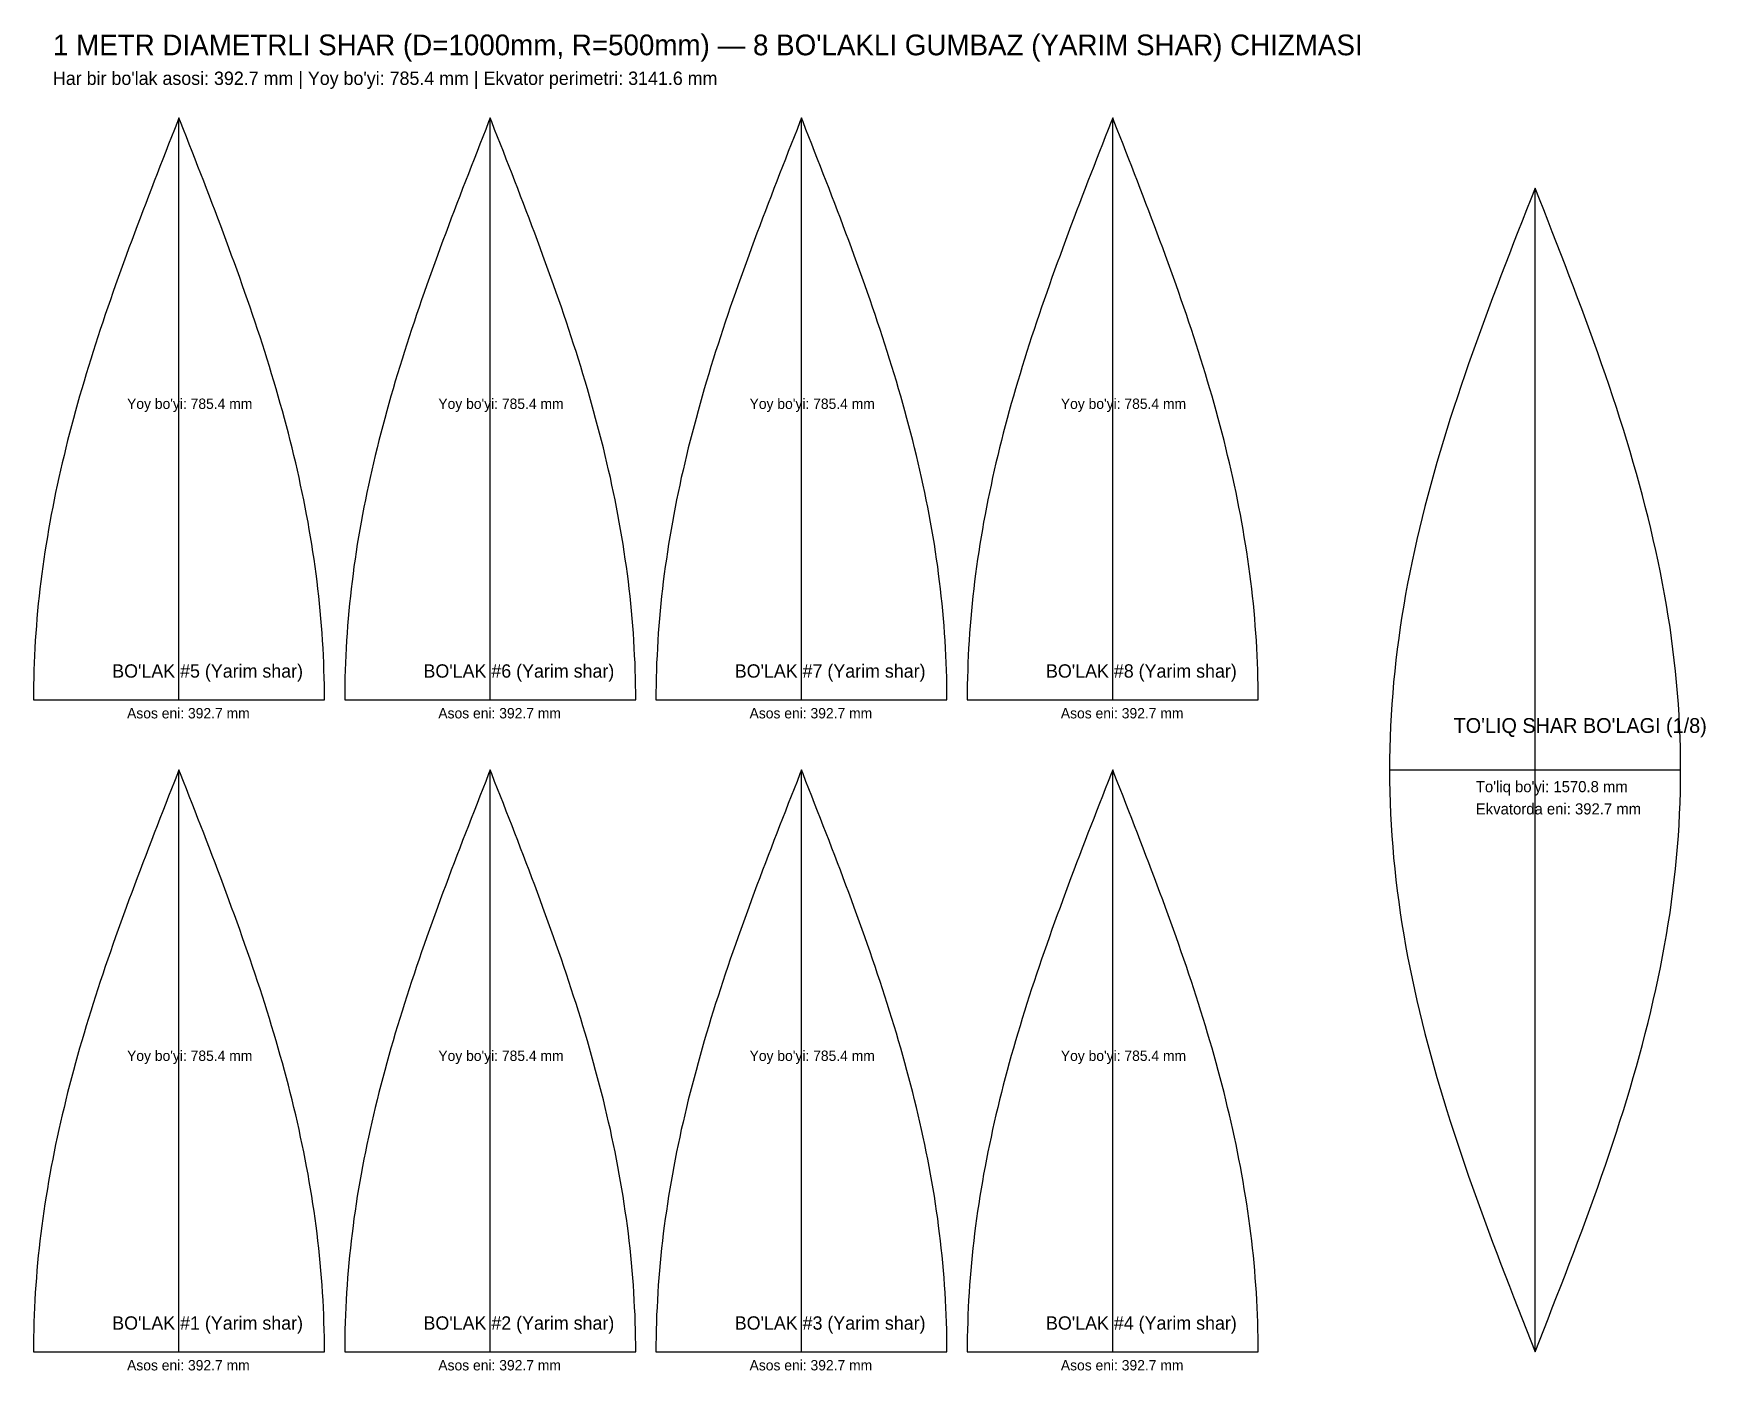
# Model space of a CAD drawing. Header units: metres. Extents: x 24 to 2280, y 75 to 1879.
import ezdxf

# ---------------------------------------------------------------- set-up
doc = ezdxf.new("R2010")
doc.units = ezdxf.units.M
for name, color, linetype in [('ANNOTATIONS', 7, 'Continuous'), ('AXIS_CENTER', 5, 'Continuous'), ('CUT', 1, 'Continuous'), ('DIMENSIONS', 3, 'Continuous')]:
    doc.layers.add(name, color=color, linetype=linetype)

msp = doc.modelspace()

# ---------------------------------------------------------------- linework, layer by layer
at = {"layer": 'AXIS_CENTER'}
for p, q in [((220, 980), (220, 1765.4)), ((640, 980), (640, 1765.4)), ((1060, 980), (1060, 1765.4)), ((1480, 980), (1480, 1765.4)), ((2050, 100), (2050, 1670.8)), ((220, 100), (220, 885.4)), ((640, 100), (640, 885.4)), ((1060, 100), (1060, 885.4)), ((1480, 100), (1480, 885.4))]:
    msp.add_line(p, q, dxfattribs=at)
at = {"layer": 'CUT'}
for points in [[(416.3, 980), (416.3, 990), (416.2, 1000), (416, 1010), (415.7, 1020), (415.4, 1030), (414.9, 1040), (414.4, 1050), (413.8, 1060), (413.2, 1070), (412.4, 1080), (411.6, 1090), (410.7, 1100), (409.8, 1110), (408.7, 1120), (407.6, 1130), (406.4, 1140), (405.1, 1150), (403.8, 1160), (402.3, 1170), (400.8, 1180), (399.3, 1190), (397.6, 1200), (395.9, 1210), (394.2, 1220), (392.3, 1230), (390.4, 1240), (388.4, 1250), (386.4, 1260), (384.2, 1270), (382.1, 1280), (379.8, 1290), (377.5, 1300), (375.1, 1310), (372.7, 1320), (370.2, 1330), (367.6, 1340), (365, 1350), (362.3, 1360), (359.6, 1370), (356.8, 1380), (354, 1390), (351.1, 1400), (348.1, 1410), (345.1, 1420), (342.1, 1430), (339, 1440), (335.8, 1450), (332.6, 1460), (329.4, 1470), (326.1, 1480), (322.8, 1490), (319.4, 1500), (316, 1510), (312.5, 1520), (309.1, 1530), (305.5, 1540), (302, 1550), (298.4, 1560), (294.8, 1570), (291.1, 1580), (287.5, 1590), (283.8, 1600), (280, 1610), (276.3, 1620), (272.5, 1630), (268.7, 1640), (264.9, 1650), (261.1, 1660), (257.2, 1670), (253.4, 1680), (249.5, 1690), (245.6, 1700), (241.7, 1710), (237.8, 1720), (233.9, 1730), (230, 1740), (226, 1750), (222.1, 1760), (220, 1765.4), (220, 1765.4), (217.9, 1760), (214, 1750), (210, 1740), (206.1, 1730), (202.2, 1720), (198.3, 1710), (194.4, 1700), (190.5, 1690), (186.6, 1680), (182.8, 1670), (178.9, 1660), (175.1, 1650), (171.3, 1640), (167.5, 1630), (163.7, 1620), (160, 1610), (156.2, 1600), (152.5, 1590), (148.9, 1580), (145.2, 1570), (141.6, 1560), (138, 1550), (134.5, 1540), (130.9, 1530), (127.5, 1520), (124, 1510), (120.6, 1500), (117.2, 1490), (113.9, 1480), (110.6, 1470), (107.4, 1460), (104.2, 1450), (101, 1440), (97.9, 1430), (94.9, 1420), (91.9, 1410), (88.9, 1400), (86, 1390), (83.2, 1380), (80.4, 1370), (77.7, 1360), (75, 1350), (72.4, 1340), (69.8, 1330), (67.3, 1320), (64.9, 1310), (62.5, 1300), (60.2, 1290), (57.9, 1280), (55.8, 1270), (53.6, 1260), (51.6, 1250), (49.6, 1240), (47.7, 1230), (45.8, 1220), (44.1, 1210), (42.4, 1200), (40.7, 1190), (39.2, 1180), (37.7, 1170), (36.2, 1160), (34.9, 1150), (33.6, 1140), (32.4, 1130), (31.3, 1120), (30.2, 1110), (29.3, 1100), (28.4, 1090), (27.6, 1080), (26.8, 1070), (26.2, 1060), (25.6, 1050), (25.1, 1040), (24.6, 1030), (24.3, 1020), (24, 1010), (23.8, 1000), (23.7, 990), (23.7, 980)], [(836.3, 980), (836.3, 990), (836.2, 1000), (836, 1010), (835.7, 1020), (835.4, 1030), (834.9, 1040), (834.4, 1050), (833.8, 1060), (833.2, 1070), (832.4, 1080), (831.6, 1090), (830.7, 1100), (829.8, 1110), (828.7, 1120), (827.6, 1130), (826.4, 1140), (825.1, 1150), (823.8, 1160), (822.3, 1170), (820.8, 1180), (819.3, 1190), (817.6, 1200), (815.9, 1210), (814.2, 1220), (812.3, 1230), (810.4, 1240), (808.4, 1250), (806.4, 1260), (804.2, 1270), (802.1, 1280), (799.8, 1290), (797.5, 1300), (795.1, 1310), (792.7, 1320), (790.2, 1330), (787.6, 1340), (785, 1350), (782.3, 1360), (779.6, 1370), (776.8, 1380), (774, 1390), (771.1, 1400), (768.1, 1410), (765.1, 1420), (762.1, 1430), (759, 1440), (755.8, 1450), (752.6, 1460), (749.4, 1470), (746.1, 1480), (742.8, 1490), (739.4, 1500), (736, 1510), (732.5, 1520), (729.1, 1530), (725.5, 1540), (722, 1550), (718.4, 1560), (714.8, 1570), (711.1, 1580), (707.5, 1590), (703.8, 1600), (700, 1610), (696.3, 1620), (692.5, 1630), (688.7, 1640), (684.9, 1650), (681.1, 1660), (677.2, 1670), (673.4, 1680), (669.5, 1690), (665.6, 1700), (661.7, 1710), (657.8, 1720), (653.9, 1730), (650, 1740), (646, 1750), (642.1, 1760), (640, 1765.4), (640, 1765.4), (637.9, 1760), (634, 1750), (630, 1740), (626.1, 1730), (622.2, 1720), (618.3, 1710), (614.4, 1700), (610.5, 1690), (606.6, 1680), (602.8, 1670), (598.9, 1660), (595.1, 1650), (591.3, 1640), (587.5, 1630), (583.7, 1620), (580, 1610), (576.2, 1600), (572.5, 1590), (568.9, 1580), (565.2, 1570), (561.6, 1560), (558, 1550), (554.5, 1540), (550.9, 1530), (547.5, 1520), (544, 1510), (540.6, 1500), (537.2, 1490), (533.9, 1480), (530.6, 1470), (527.4, 1460), (524.2, 1450), (521, 1440), (517.9, 1430), (514.9, 1420), (511.9, 1410), (508.9, 1400), (506, 1390), (503.2, 1380), (500.4, 1370), (497.7, 1360), (495, 1350), (492.4, 1340), (489.8, 1330), (487.3, 1320), (484.9, 1310), (482.5, 1300), (480.2, 1290), (477.9, 1280), (475.8, 1270), (473.6, 1260), (471.6, 1250), (469.6, 1240), (467.7, 1230), (465.8, 1220), (464.1, 1210), (462.4, 1200), (460.7, 1190), (459.2, 1180), (457.7, 1170), (456.2, 1160), (454.9, 1150), (453.6, 1140), (452.4, 1130), (451.3, 1120), (450.2, 1110), (449.3, 1100), (448.4, 1090), (447.6, 1080), (446.8, 1070), (446.2, 1060), (445.6, 1050), (445.1, 1040), (444.6, 1030), (444.3, 1020), (444, 1010), (443.8, 1000), (443.7, 990), (443.7, 980)], [(1256.3, 980), (1256.3, 990), (1256.2, 1000), (1256, 1010), (1255.7, 1020), (1255.4, 1030), (1254.9, 1040), (1254.4, 1050), (1253.8, 1060), (1253.2, 1070), (1252.4, 1080), (1251.6, 1090), (1250.7, 1100), (1249.8, 1110), (1248.7, 1120), (1247.6, 1130), (1246.4, 1140), (1245.1, 1150), (1243.8, 1160), (1242.3, 1170), (1240.8, 1180), (1239.3, 1190), (1237.6, 1200), (1235.9, 1210), (1234.2, 1220), (1232.3, 1230), (1230.4, 1240), (1228.4, 1250), (1226.4, 1260), (1224.2, 1270), (1222.1, 1280), (1219.8, 1290), (1217.5, 1300), (1215.1, 1310), (1212.7, 1320), (1210.2, 1330), (1207.6, 1340), (1205, 1350), (1202.3, 1360), (1199.6, 1370), (1196.8, 1380), (1194, 1390), (1191.1, 1400), (1188.1, 1410), (1185.1, 1420), (1182.1, 1430), (1179, 1440), (1175.8, 1450), (1172.6, 1460), (1169.4, 1470), (1166.1, 1480), (1162.8, 1490), (1159.4, 1500), (1156, 1510), (1152.5, 1520), (1149.1, 1530), (1145.5, 1540), (1142, 1550), (1138.4, 1560), (1134.8, 1570), (1131.1, 1580), (1127.5, 1590), (1123.8, 1600), (1120, 1610), (1116.3, 1620), (1112.5, 1630), (1108.7, 1640), (1104.9, 1650), (1101.1, 1660), (1097.2, 1670), (1093.4, 1680), (1089.5, 1690), (1085.6, 1700), (1081.7, 1710), (1077.8, 1720), (1073.9, 1730), (1070, 1740), (1066, 1750), (1062.1, 1760), (1060, 1765.4), (1060, 1765.4), (1057.9, 1760), (1054, 1750), (1050, 1740), (1046.1, 1730), (1042.2, 1720), (1038.3, 1710), (1034.4, 1700), (1030.5, 1690), (1026.6, 1680), (1022.8, 1670), (1018.9, 1660), (1015.1, 1650), (1011.3, 1640), (1007.5, 1630), (1003.7, 1620), (1000, 1610), (996.2, 1600), (992.5, 1590), (988.9, 1580), (985.2, 1570), (981.6, 1560), (978, 1550), (974.5, 1540), (970.9, 1530), (967.5, 1520), (964, 1510), (960.6, 1500), (957.2, 1490), (953.9, 1480), (950.6, 1470), (947.4, 1460), (944.2, 1450), (941, 1440), (937.9, 1430), (934.9, 1420), (931.9, 1410), (928.9, 1400), (926, 1390), (923.2, 1380), (920.4, 1370), (917.7, 1360), (915, 1350), (912.4, 1340), (909.8, 1330), (907.3, 1320), (904.9, 1310), (902.5, 1300), (900.2, 1290), (897.9, 1280), (895.8, 1270), (893.6, 1260), (891.6, 1250), (889.6, 1240), (887.7, 1230), (885.8, 1220), (884.1, 1210), (882.4, 1200), (880.7, 1190), (879.2, 1180), (877.7, 1170), (876.2, 1160), (874.9, 1150), (873.6, 1140), (872.4, 1130), (871.3, 1120), (870.2, 1110), (869.3, 1100), (868.4, 1090), (867.6, 1080), (866.8, 1070), (866.2, 1060), (865.6, 1050), (865.1, 1040), (864.6, 1030), (864.3, 1020), (864, 1010), (863.8, 1000), (863.7, 990), (863.7, 980)], [(1676.3, 980), (1676.3, 990), (1676.2, 1000), (1676, 1010), (1675.7, 1020), (1675.4, 1030), (1674.9, 1040), (1674.4, 1050), (1673.8, 1060), (1673.2, 1070), (1672.4, 1080), (1671.6, 1090), (1670.7, 1100), (1669.8, 1110), (1668.7, 1120), (1667.6, 1130), (1666.4, 1140), (1665.1, 1150), (1663.8, 1160), (1662.3, 1170), (1660.8, 1180), (1659.3, 1190), (1657.6, 1200), (1655.9, 1210), (1654.2, 1220), (1652.3, 1230), (1650.4, 1240), (1648.4, 1250), (1646.4, 1260), (1644.2, 1270), (1642.1, 1280), (1639.8, 1290), (1637.5, 1300), (1635.1, 1310), (1632.7, 1320), (1630.2, 1330), (1627.6, 1340), (1625, 1350), (1622.3, 1360), (1619.6, 1370), (1616.8, 1380), (1614, 1390), (1611.1, 1400), (1608.1, 1410), (1605.1, 1420), (1602.1, 1430), (1599, 1440), (1595.8, 1450), (1592.6, 1460), (1589.4, 1470), (1586.1, 1480), (1582.8, 1490), (1579.4, 1500), (1576, 1510), (1572.5, 1520), (1569.1, 1530), (1565.5, 1540), (1562, 1550), (1558.4, 1560), (1554.8, 1570), (1551.1, 1580), (1547.5, 1590), (1543.8, 1600), (1540, 1610), (1536.3, 1620), (1532.5, 1630), (1528.7, 1640), (1524.9, 1650), (1521.1, 1660), (1517.2, 1670), (1513.4, 1680), (1509.5, 1690), (1505.6, 1700), (1501.7, 1710), (1497.8, 1720), (1493.9, 1730), (1490, 1740), (1486, 1750), (1482.1, 1760), (1480, 1765.4), (1480, 1765.4), (1477.9, 1760), (1474, 1750), (1470, 1740), (1466.1, 1730), (1462.2, 1720), (1458.3, 1710), (1454.4, 1700), (1450.5, 1690), (1446.6, 1680), (1442.8, 1670), (1438.9, 1660), (1435.1, 1650), (1431.3, 1640), (1427.5, 1630), (1423.7, 1620), (1420, 1610), (1416.2, 1600), (1412.5, 1590), (1408.9, 1580), (1405.2, 1570), (1401.6, 1560), (1398, 1550), (1394.5, 1540), (1390.9, 1530), (1387.5, 1520), (1384, 1510), (1380.6, 1500), (1377.2, 1490), (1373.9, 1480), (1370.6, 1470), (1367.4, 1460), (1364.2, 1450), (1361, 1440), (1357.9, 1430), (1354.9, 1420), (1351.9, 1410), (1348.9, 1400), (1346, 1390), (1343.2, 1380), (1340.4, 1370), (1337.7, 1360), (1335, 1350), (1332.4, 1340), (1329.8, 1330), (1327.3, 1320), (1324.9, 1310), (1322.5, 1300), (1320.2, 1290), (1317.9, 1280), (1315.8, 1270), (1313.6, 1260), (1311.6, 1250), (1309.6, 1240), (1307.7, 1230), (1305.8, 1220), (1304.1, 1210), (1302.4, 1200), (1300.7, 1190), (1299.2, 1180), (1297.7, 1170), (1296.2, 1160), (1294.9, 1150), (1293.6, 1140), (1292.4, 1130), (1291.3, 1120), (1290.2, 1110), (1289.3, 1100), (1288.4, 1090), (1287.6, 1080), (1286.8, 1070), (1286.2, 1060), (1285.6, 1050), (1285.1, 1040), (1284.6, 1030), (1284.3, 1020), (1284, 1010), (1283.8, 1000), (1283.7, 990), (1283.7, 980)], [(2050, 100), (2055.8, 114.8), (2061.6, 129.6), (2067.4, 144.5), (2073.2, 159.3), (2079, 174.1), (2084.7, 188.9), (2090.4, 203.7), (2096.1, 218.6), (2101.8, 233.4), (2107.3, 248.2), (2112.9, 263), (2118.4, 277.8), (2123.8, 292.6), (2129.2, 307.5), (2134.4, 322.3), (2139.7, 337.1), (2144.8, 351.9), (2149.8, 366.7), (2154.8, 381.6), (2159.7, 396.4), (2164.5, 411.2), (2169.1, 426), (2173.7, 440.8), (2178.2, 455.7), (2182.5, 470.5), (2186.8, 485.3), (2190.9, 500.1), (2194.9, 514.9), (2198.7, 529.7), (2202.5, 544.6), (2206.1, 559.4), (2209.5, 574.2), (2212.9, 589), (2216, 603.8), (2219.1, 618.7), (2222, 633.5), (2224.7, 648.3), (2227.3, 663.1), (2229.7, 677.9), (2232, 692.8), (2234.1, 707.6), (2236, 722.4), (2237.8, 737.2), (2239.4, 752), (2240.9, 766.8), (2242.1, 781.7), (2243.3, 796.5), (2244.2, 811.3), (2245, 826.1), (2245.6, 840.9), (2246, 855.8), (2246.3, 870.6), (2246.3, 885.4), (2246.3, 900.2), (2246, 915), (2245.6, 929.9), (2245, 944.7), (2244.2, 959.5), (2243.3, 974.3), (2242.1, 989.1), (2240.9, 1003.9), (2239.4, 1018.8), (2237.8, 1033.6), (2236, 1048.4), (2234.1, 1063.2), (2232, 1078), (2229.7, 1092.9), (2227.3, 1107.7), (2224.7, 1122.5), (2222, 1137.3), (2219.1, 1152.1), (2216, 1167), (2212.9, 1181.8), (2209.5, 1196.6), (2206.1, 1211.4), (2202.5, 1226.2), (2198.7, 1241.1), (2194.9, 1255.9), (2190.9, 1270.7), (2186.8, 1285.5), (2182.5, 1300.3), (2178.2, 1315.1), (2173.7, 1330), (2169.1, 1344.8), (2164.5, 1359.6), (2159.7, 1374.4), (2154.8, 1389.2), (2149.8, 1404.1), (2144.8, 1418.9), (2139.7, 1433.7), (2134.4, 1448.5), (2129.2, 1463.3), (2123.8, 1478.2), (2118.4, 1493), (2112.9, 1507.8), (2107.3, 1522.6), (2101.8, 1537.4), (2096.1, 1552.2), (2090.4, 1567.1), (2084.7, 1581.9), (2079, 1596.7), (2073.2, 1611.5), (2067.4, 1626.3), (2061.6, 1641.2), (2055.8, 1656), (2050, 1670.8), (2050, 1670.8), (2044.2, 1656), (2038.4, 1641.2), (2032.6, 1626.3), (2026.8, 1611.5), (2021, 1596.7), (2015.3, 1581.9), (2009.6, 1567.1), (2003.9, 1552.2), (1998.2, 1537.4), (1992.7, 1522.6), (1987.1, 1507.8), (1981.6, 1493), (1976.2, 1478.2), (1970.8, 1463.3), (1965.6, 1448.5), (1960.3, 1433.7), (1955.2, 1418.9), (1950.2, 1404.1), (1945.2, 1389.2), (1940.3, 1374.4), (1935.5, 1359.6), (1930.9, 1344.8), (1926.3, 1330), (1921.8, 1315.1), (1917.5, 1300.3), (1913.2, 1285.5), (1909.1, 1270.7), (1905.1, 1255.9), (1901.3, 1241.1), (1897.5, 1226.2), (1893.9, 1211.4), (1890.5, 1196.6), (1887.1, 1181.8), (1884, 1167), (1880.9, 1152.1), (1878, 1137.3), (1875.3, 1122.5), (1872.7, 1107.7), (1870.3, 1092.9), (1868, 1078), (1865.9, 1063.2), (1864, 1048.4), (1862.2, 1033.6), (1860.6, 1018.8), (1859.1, 1003.9), (1857.9, 989.1), (1856.7, 974.3), (1855.8, 959.5), (1855, 944.7), (1854.4, 929.9), (1854, 915), (1853.7, 900.2), (1853.7, 885.4), (1853.7, 870.6), (1854, 855.8), (1854.4, 840.9), (1855, 826.1), (1855.8, 811.3), (1856.7, 796.5), (1857.9, 781.7), (1859.1, 766.8), (1860.6, 752), (1862.2, 737.2), (1864, 722.4), (1865.9, 707.6), (1868, 692.8), (1870.3, 677.9), (1872.7, 663.1), (1875.3, 648.3), (1878, 633.5), (1880.9, 618.7), (1884, 603.8), (1887.1, 589), (1890.5, 574.2), (1893.9, 559.4), (1897.5, 544.6), (1901.3, 529.7), (1905.1, 514.9), (1909.1, 500.1), (1913.2, 485.3), (1917.5, 470.5), (1921.8, 455.7), (1926.3, 440.8), (1930.9, 426), (1935.5, 411.2), (1940.3, 396.4), (1945.2, 381.6), (1950.2, 366.7), (1955.2, 351.9), (1960.3, 337.1), (1965.6, 322.3), (1970.8, 307.5), (1976.2, 292.6), (1981.6, 277.8), (1987.1, 263), (1992.7, 248.2), (1998.2, 233.4), (2003.9, 218.6), (2009.6, 203.7), (2015.3, 188.9), (2021, 174.1), (2026.8, 159.3), (2032.6, 144.5), (2038.4, 129.6), (2044.2, 114.8), (2050, 100)], [(416.3, 100), (416.3, 110), (416.2, 120), (416, 130), (415.7, 140), (415.4, 150), (414.9, 160), (414.4, 170), (413.8, 180), (413.2, 190), (412.4, 200), (411.6, 210), (410.7, 220), (409.8, 230), (408.7, 240), (407.6, 250), (406.4, 260), (405.1, 270), (403.8, 280), (402.3, 290), (400.8, 300), (399.3, 310), (397.6, 320), (395.9, 330), (394.2, 340), (392.3, 350), (390.4, 360), (388.4, 370), (386.4, 380), (384.2, 390), (382.1, 400), (379.8, 410), (377.5, 420), (375.1, 430), (372.7, 440), (370.2, 450), (367.6, 460), (365, 470), (362.3, 480), (359.6, 490), (356.8, 500), (354, 510), (351.1, 520), (348.1, 530), (345.1, 540), (342.1, 550), (339, 560), (335.8, 570), (332.6, 580), (329.4, 590), (326.1, 600), (322.8, 610), (319.4, 620), (316, 630), (312.5, 640), (309.1, 650), (305.5, 660), (302, 670), (298.4, 680), (294.8, 690), (291.1, 700), (287.5, 710), (283.8, 720), (280, 730), (276.3, 740), (272.5, 750), (268.7, 760), (264.9, 770), (261.1, 780), (257.2, 790), (253.4, 800), (249.5, 810), (245.6, 820), (241.7, 830), (237.8, 840), (233.9, 850), (230, 860), (226, 870), (222.1, 880), (220, 885.4), (220, 885.4), (217.9, 880), (214, 870), (210, 860), (206.1, 850), (202.2, 840), (198.3, 830), (194.4, 820), (190.5, 810), (186.6, 800), (182.8, 790), (178.9, 780), (175.1, 770), (171.3, 760), (167.5, 750), (163.7, 740), (160, 730), (156.2, 720), (152.5, 710), (148.9, 700), (145.2, 690), (141.6, 680), (138, 670), (134.5, 660), (130.9, 650), (127.5, 640), (124, 630), (120.6, 620), (117.2, 610), (113.9, 600), (110.6, 590), (107.4, 580), (104.2, 570), (101, 560), (97.9, 550), (94.9, 540), (91.9, 530), (88.9, 520), (86, 510), (83.2, 500), (80.4, 490), (77.7, 480), (75, 470), (72.4, 460), (69.8, 450), (67.3, 440), (64.9, 430), (62.5, 420), (60.2, 410), (57.9, 400), (55.8, 390), (53.6, 380), (51.6, 370), (49.6, 360), (47.7, 350), (45.8, 340), (44.1, 330), (42.4, 320), (40.7, 310), (39.2, 300), (37.7, 290), (36.2, 280), (34.9, 270), (33.6, 260), (32.4, 250), (31.3, 240), (30.2, 230), (29.3, 220), (28.4, 210), (27.6, 200), (26.8, 190), (26.2, 180), (25.6, 170), (25.1, 160), (24.6, 150), (24.3, 140), (24, 130), (23.8, 120), (23.7, 110), (23.7, 100)], [(836.3, 100), (836.3, 110), (836.2, 120), (836, 130), (835.7, 140), (835.4, 150), (834.9, 160), (834.4, 170), (833.8, 180), (833.2, 190), (832.4, 200), (831.6, 210), (830.7, 220), (829.8, 230), (828.7, 240), (827.6, 250), (826.4, 260), (825.1, 270), (823.8, 280), (822.3, 290), (820.8, 300), (819.3, 310), (817.6, 320), (815.9, 330), (814.2, 340), (812.3, 350), (810.4, 360), (808.4, 370), (806.4, 380), (804.2, 390), (802.1, 400), (799.8, 410), (797.5, 420), (795.1, 430), (792.7, 440), (790.2, 450), (787.6, 460), (785, 470), (782.3, 480), (779.6, 490), (776.8, 500), (774, 510), (771.1, 520), (768.1, 530), (765.1, 540), (762.1, 550), (759, 560), (755.8, 570), (752.6, 580), (749.4, 590), (746.1, 600), (742.8, 610), (739.4, 620), (736, 630), (732.5, 640), (729.1, 650), (725.5, 660), (722, 670), (718.4, 680), (714.8, 690), (711.1, 700), (707.5, 710), (703.8, 720), (700, 730), (696.3, 740), (692.5, 750), (688.7, 760), (684.9, 770), (681.1, 780), (677.2, 790), (673.4, 800), (669.5, 810), (665.6, 820), (661.7, 830), (657.8, 840), (653.9, 850), (650, 860), (646, 870), (642.1, 880), (640, 885.4), (640, 885.4), (637.9, 880), (634, 870), (630, 860), (626.1, 850), (622.2, 840), (618.3, 830), (614.4, 820), (610.5, 810), (606.6, 800), (602.8, 790), (598.9, 780), (595.1, 770), (591.3, 760), (587.5, 750), (583.7, 740), (580, 730), (576.2, 720), (572.5, 710), (568.9, 700), (565.2, 690), (561.6, 680), (558, 670), (554.5, 660), (550.9, 650), (547.5, 640), (544, 630), (540.6, 620), (537.2, 610), (533.9, 600), (530.6, 590), (527.4, 580), (524.2, 570), (521, 560), (517.9, 550), (514.9, 540), (511.9, 530), (508.9, 520), (506, 510), (503.2, 500), (500.4, 490), (497.7, 480), (495, 470), (492.4, 460), (489.8, 450), (487.3, 440), (484.9, 430), (482.5, 420), (480.2, 410), (477.9, 400), (475.8, 390), (473.6, 380), (471.6, 370), (469.6, 360), (467.7, 350), (465.8, 340), (464.1, 330), (462.4, 320), (460.7, 310), (459.2, 300), (457.7, 290), (456.2, 280), (454.9, 270), (453.6, 260), (452.4, 250), (451.3, 240), (450.2, 230), (449.3, 220), (448.4, 210), (447.6, 200), (446.8, 190), (446.2, 180), (445.6, 170), (445.1, 160), (444.6, 150), (444.3, 140), (444, 130), (443.8, 120), (443.7, 110), (443.7, 100)], [(1256.3, 100), (1256.3, 110), (1256.2, 120), (1256, 130), (1255.7, 140), (1255.4, 150), (1254.9, 160), (1254.4, 170), (1253.8, 180), (1253.2, 190), (1252.4, 200), (1251.6, 210), (1250.7, 220), (1249.8, 230), (1248.7, 240), (1247.6, 250), (1246.4, 260), (1245.1, 270), (1243.8, 280), (1242.3, 290), (1240.8, 300), (1239.3, 310), (1237.6, 320), (1235.9, 330), (1234.2, 340), (1232.3, 350), (1230.4, 360), (1228.4, 370), (1226.4, 380), (1224.2, 390), (1222.1, 400), (1219.8, 410), (1217.5, 420), (1215.1, 430), (1212.7, 440), (1210.2, 450), (1207.6, 460), (1205, 470), (1202.3, 480), (1199.6, 490), (1196.8, 500), (1194, 510), (1191.1, 520), (1188.1, 530), (1185.1, 540), (1182.1, 550), (1179, 560), (1175.8, 570), (1172.6, 580), (1169.4, 590), (1166.1, 600), (1162.8, 610), (1159.4, 620), (1156, 630), (1152.5, 640), (1149.1, 650), (1145.5, 660), (1142, 670), (1138.4, 680), (1134.8, 690), (1131.1, 700), (1127.5, 710), (1123.8, 720), (1120, 730), (1116.3, 740), (1112.5, 750), (1108.7, 760), (1104.9, 770), (1101.1, 780), (1097.2, 790), (1093.4, 800), (1089.5, 810), (1085.6, 820), (1081.7, 830), (1077.8, 840), (1073.9, 850), (1070, 860), (1066, 870), (1062.1, 880), (1060, 885.4), (1060, 885.4), (1057.9, 880), (1054, 870), (1050, 860), (1046.1, 850), (1042.2, 840), (1038.3, 830), (1034.4, 820), (1030.5, 810), (1026.6, 800), (1022.8, 790), (1018.9, 780), (1015.1, 770), (1011.3, 760), (1007.5, 750), (1003.7, 740), (1000, 730), (996.2, 720), (992.5, 710), (988.9, 700), (985.2, 690), (981.6, 680), (978, 670), (974.5, 660), (970.9, 650), (967.5, 640), (964, 630), (960.6, 620), (957.2, 610), (953.9, 600), (950.6, 590), (947.4, 580), (944.2, 570), (941, 560), (937.9, 550), (934.9, 540), (931.9, 530), (928.9, 520), (926, 510), (923.2, 500), (920.4, 490), (917.7, 480), (915, 470), (912.4, 460), (909.8, 450), (907.3, 440), (904.9, 430), (902.5, 420), (900.2, 410), (897.9, 400), (895.8, 390), (893.6, 380), (891.6, 370), (889.6, 360), (887.7, 350), (885.8, 340), (884.1, 330), (882.4, 320), (880.7, 310), (879.2, 300), (877.7, 290), (876.2, 280), (874.9, 270), (873.6, 260), (872.4, 250), (871.3, 240), (870.2, 230), (869.3, 220), (868.4, 210), (867.6, 200), (866.8, 190), (866.2, 180), (865.6, 170), (865.1, 160), (864.6, 150), (864.3, 140), (864, 130), (863.8, 120), (863.7, 110), (863.7, 100)], [(1676.3, 100), (1676.3, 110), (1676.2, 120), (1676, 130), (1675.7, 140), (1675.4, 150), (1674.9, 160), (1674.4, 170), (1673.8, 180), (1673.2, 190), (1672.4, 200), (1671.6, 210), (1670.7, 220), (1669.8, 230), (1668.7, 240), (1667.6, 250), (1666.4, 260), (1665.1, 270), (1663.8, 280), (1662.3, 290), (1660.8, 300), (1659.3, 310), (1657.6, 320), (1655.9, 330), (1654.2, 340), (1652.3, 350), (1650.4, 360), (1648.4, 370), (1646.4, 380), (1644.2, 390), (1642.1, 400), (1639.8, 410), (1637.5, 420), (1635.1, 430), (1632.7, 440), (1630.2, 450), (1627.6, 460), (1625, 470), (1622.3, 480), (1619.6, 490), (1616.8, 500), (1614, 510), (1611.1, 520), (1608.1, 530), (1605.1, 540), (1602.1, 550), (1599, 560), (1595.8, 570), (1592.6, 580), (1589.4, 590), (1586.1, 600), (1582.8, 610), (1579.4, 620), (1576, 630), (1572.5, 640), (1569.1, 650), (1565.5, 660), (1562, 670), (1558.4, 680), (1554.8, 690), (1551.1, 700), (1547.5, 710), (1543.8, 720), (1540, 730), (1536.3, 740), (1532.5, 750), (1528.7, 760), (1524.9, 770), (1521.1, 780), (1517.2, 790), (1513.4, 800), (1509.5, 810), (1505.6, 820), (1501.7, 830), (1497.8, 840), (1493.9, 850), (1490, 860), (1486, 870), (1482.1, 880), (1480, 885.4), (1480, 885.4), (1477.9, 880), (1474, 870), (1470, 860), (1466.1, 850), (1462.2, 840), (1458.3, 830), (1454.4, 820), (1450.5, 810), (1446.6, 800), (1442.8, 790), (1438.9, 780), (1435.1, 770), (1431.3, 760), (1427.5, 750), (1423.7, 740), (1420, 730), (1416.2, 720), (1412.5, 710), (1408.9, 700), (1405.2, 690), (1401.6, 680), (1398, 670), (1394.5, 660), (1390.9, 650), (1387.5, 640), (1384, 630), (1380.6, 620), (1377.2, 610), (1373.9, 600), (1370.6, 590), (1367.4, 580), (1364.2, 570), (1361, 560), (1357.9, 550), (1354.9, 540), (1351.9, 530), (1348.9, 520), (1346, 510), (1343.2, 500), (1340.4, 490), (1337.7, 480), (1335, 470), (1332.4, 460), (1329.8, 450), (1327.3, 440), (1324.9, 430), (1322.5, 420), (1320.2, 410), (1317.9, 400), (1315.8, 390), (1313.6, 380), (1311.6, 370), (1309.6, 360), (1307.7, 350), (1305.8, 340), (1304.1, 330), (1302.4, 320), (1300.7, 310), (1299.2, 300), (1297.7, 290), (1296.2, 280), (1294.9, 270), (1293.6, 260), (1292.4, 250), (1291.3, 240), (1290.2, 230), (1289.3, 220), (1288.4, 210), (1287.6, 200), (1286.8, 190), (1286.2, 180), (1285.6, 170), (1285.1, 160), (1284.6, 150), (1284.3, 140), (1284, 130), (1283.8, 120), (1283.7, 110), (1283.7, 100)]]:
    msp.add_lwpolyline(points, close=True, dxfattribs=at)
at = {"layer": 'DIMENSIONS'}
msp.add_line((1853.7, 885.4), (2246.3, 885.4), dxfattribs=at)

# ---------------------------------------------------------------- texts
at = {"layer": 'ANNOTATIONS'}
for s, height, p in [("1 METR DIAMETRLI SHAR (D=1000mm, R=500mm) — 8 BO'LAKLI GUMBAZ (YARIM SHAR) CHIZMASI", 28, (50, 1850)), ("Har bir bo'lak asosi: 392.7 mm | Yoy bo'yi: 785.4 mm | Ekvator perimetri: 3141.6 mm", 18, (50, 1810)), ("Yoy bo'yi: 785.4 mm", 14, (150, 1372.7)), ("Yoy bo'yi: 785.4 mm", 14, (570, 1372.7)), ("Yoy bo'yi: 785.4 mm", 14, (990, 1372.7)), ("Yoy bo'yi: 785.4 mm", 14, (1410, 1372.7)), ("BO'LAK #5 (Yarim shar)", 18, (130, 1010)), ("BO'LAK #6 (Yarim shar)", 18, (550, 1010)), ("BO'LAK #7 (Yarim shar)", 18, (970, 1010)), ("BO'LAK #8 (Yarim shar)", 18, (1390, 1010)), ('Asos eni: 392.7 mm', 14, (150, 955)), ('Asos eni: 392.7 mm', 14, (570, 955)), ('Asos eni: 392.7 mm', 14, (990, 955)), ('Asos eni: 392.7 mm', 14, (1410, 955)), ("TO'LIQ SHAR BO'LAGI (1/8)", 20, (1940, 935.4)), ("To'liq bo'yi: 1570.8 mm", 15, (1970, 855.4)), ('Ekvatorda eni: 392.7 mm', 15, (1970, 825.4)), ("Yoy bo'yi: 785.4 mm", 14, (150, 492.7)), ("Yoy bo'yi: 785.4 mm", 14, (570, 492.7)), ("Yoy bo'yi: 785.4 mm", 14, (990, 492.7)), ("Yoy bo'yi: 785.4 mm", 14, (1410, 492.7)), ("BO'LAK #1 (Yarim shar)", 18, (130, 130)), ("BO'LAK #2 (Yarim shar)", 18, (550, 130)), ("BO'LAK #3 (Yarim shar)", 18, (970, 130)), ("BO'LAK #4 (Yarim shar)", 18, (1390, 130)), ('Asos eni: 392.7 mm', 14, (150, 75)), ('Asos eni: 392.7 mm', 14, (570, 75)), ('Asos eni: 392.7 mm', 14, (990, 75)), ('Asos eni: 392.7 mm', 14, (1410, 75))]:
    msp.add_text(s, height=height, dxfattribs=at).set_placement(p)

doc.saveas('drawing.dxf')
